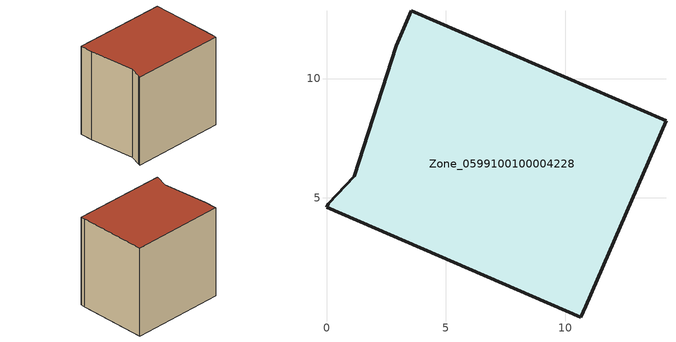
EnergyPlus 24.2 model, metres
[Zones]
Zone_0599100100004228
 floor ground (C_G): 10.66,0 0,4.61 0.06,4.76 1.16,5.91 2.92,11.38 3.56,12.84 14.22,8.22 10.85,0.47 z0
 wall outside (C_F): 14.22,8.22 3.56,12.84 2.92,11.38 1.16,5.91 0.06,4.76 0,4.61 10.66,0 10.85,0.47 14.22,8.22 z0:11.19
 roof outside (C_R): 10.85,0.47 14.22,8.22 3.56,12.84 2.92,11.38 1.16,5.91 0.06,4.76 0,4.61 10.66,0 z11.19
[BUILDING]
Pand.0599100100004228: North Axis=0; Terrain=City; Loads Convergence Tolerance Value=0.04; Temperature Convergence Tolerance Value=0.4; Solar Distribution=FullExterior; Maximum Number of Warmup Days=25; Minimum Number of Warmup Days=1
[Site:Location]
Rotterdam.The.Hague.AP_ZH_NLD Design_Conditions: Latitude=51.96; Longitude=4.45; Time Zone=1; Elevation=-4.5
[SITE:GROUNDTEMPERATURE:BUILDINGSURFACE]
18, 18, 18, 18, 18, 18, 18, 18, 18, 18, 18, 18
[MATERIAL] Thermal Absorptance=0.9; Solar Absorptance=0.7; Visible Absorptance=0.7
Name | Roughness | Thickness | Conductivity | Density | Specific Heat
G.D.2006-2014 | MediumSmooth | 0.15 | 0.06 | 540 | 1210
F.D.2006-2014 | Rough | 0.3 | 0.12 | 1920 | 840
R.D.2006-2014 | MediumRough | 0.2 | 0.08 | 1500 | 1000
[CONSTRUCTION]
C_G: G.D.2006-2014
C_F: F.D.2006-2014
C_R: R.D.2006-2014
[ZONE]
Zone_0599100100004228: Type=1; Multiplier=1; Ceiling Height=Autocalculate; Volume=Autocalculate; Floor Area=autocalculate; Part of Total Floor Area=Yes
[ZONEINFILTRATION:DESIGNFLOWRATE]
Infil_Zone_0599100100004228: Zone or ZoneList or Space or SpaceList=Zone_0599100100004228; Schedule=AlwaysOn; Design Flow Rate Calculation Method=Flow/Area; Flow Rate per Floor Area=0.0021; Constant Term Coefficient=1; Temperature Term Coefficient=0; Velocity Term Coefficient=0; Velocity Squared Term Coefficient=0
[HVACTEMPLATE:ZONE:IDEALLOADSAIRSYSTEM]
Zone_0599100100004228: Maximum Heating Supply Air Temperature=50; Minimum Cooling Supply Air Temperature=13; Maximum Heating Supply Air Humidity Ratio=0.0156; Minimum Cooling Supply Air Humidity Ratio=0.0077; Heating Limit=NoLimit; Cooling Limit=NoLimit; Dehumidification Control Type=ConstantSensibleHeatRatio; Cooling Sensible Heat Ratio=0.7; Dehumidification Setpoint=60; Humidification Control Type=None; Humidification Setpoint=30; Outdoor Air Method=None; Outdoor Air Flow Rate per Person=0.00944; Outdoor Air Flow Rate per Zone Floor Area=0; Outdoor Air Flow Rate per Zone=0; Demand Controlled Ventilation Type=None; Outdoor Air Economizer Type=NoEconomizer; Heat Recovery Type=None; Sensible Heat Recovery Effectiveness=0.7; Latent Heat Recovery Effectiveness=0.65
[ZONECONTROL:THERMOSTAT]
ThermostatControl_Zone_0599100100004228: Zone or ZoneList=Zone_0599100100004228; Control Type Schedule=DualSetpointControlType; Control 1=Thermostat_Zone_0599100100004228; Temperature Difference Between Cutout And Setpoint=0
[THERMOSTATSETPOINT:DUALSETPOINT]
Thermostat_Zone_0599100100004228: Heating Setpoint Temperature Schedule=HeatingSetpoint_Zone_0599100100004228; Cooling Setpoint Temperature Schedule=CoolingSetpoint_Zone_0599100100004228
[SCHEDULE:COMPACT]
HeatingSetpoint_Zone_0599100100004228: Through: 12/31, For: AllDays, Until: 24:00, 21
CoolingSetpoint_Zone_0599100100004228: Through: 12/31, For: AllDays, Until: 24:00, 24
DualSetpointControlType: Through: 12/31, For: AllDays, Until: 24:00, 4
AlwaysOn: Through: 12/31, For: AllDays, Until: 24:00, 1
